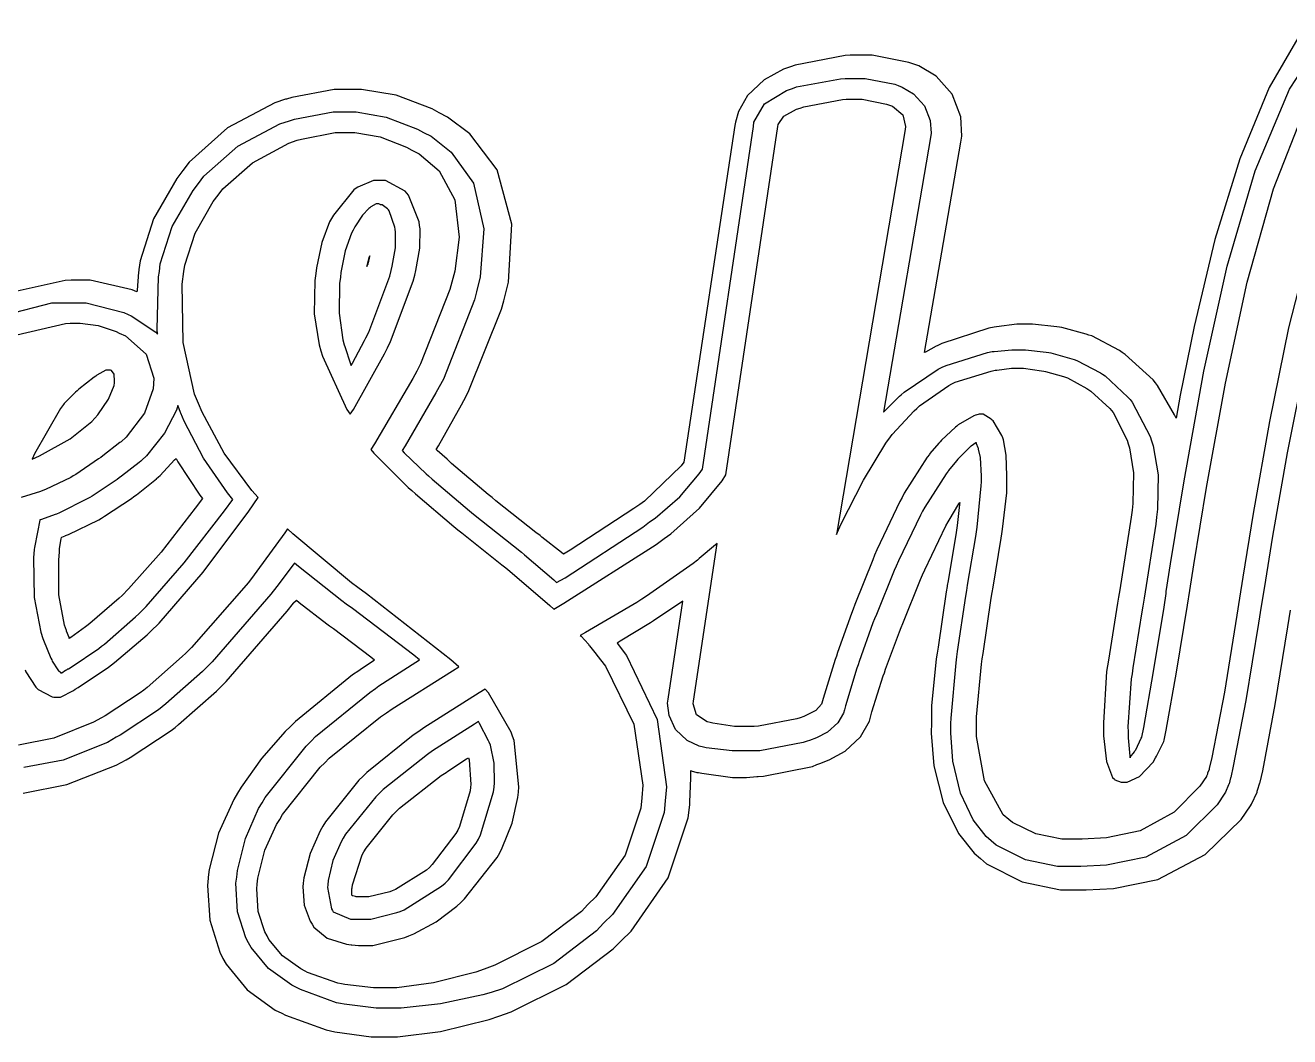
# Model space of a CAD drawing. Extents: x 71 to 283, y 22 to 328.
# Drawn here: x 170 to 215.59, y 252.87 to 289.33 of the extents above; entities that cross this region are included whole.
import ezdxf

# ---------------------------------------------------------------- set-up
doc = ezdxf.new("R2010")
doc.units = 0
doc.header["$MEASUREMENT"] = 0

msp = doc.modelspace()

# ---------------------------------------------------------------- linework, layer by layer
at = {"color": 250}
for points in [[(216.096, 289.242), (214.842, 287.087), (213.785, 284.515), (212.894, 281.612), (212.139, 278.467), (211.641, 275.995), (211.49, 275.167), (211.437, 275.291), (210.819, 276.349), (210.749, 276.437), (210.661, 276.552), (209.655, 277.46), (209.55, 277.53), (209.452, 277.602), (208.448, 278.131), (208.351, 278.165), (208.253, 278.201), (207.371, 278.439), (207.293, 278.448), (207.187, 278.466), (206.313, 278.554), (206.022, 278.554), (205.748, 278.554), (205.016, 278.466), (204.928, 278.448), (204.742, 278.413), (203.042, 277.857), (202.883, 277.777), (202.847, 277.76), (202.458, 277.548), (202.424, 277.53), (203.729, 285.115), (203.766, 285.338), (203.726, 286.033), (203.42, 286.844), (202.836, 287.497), (202.222, 287.864), (202.001, 287.937), (201.859, 287.991), (200.536, 288.255), (200.095, 288.255), (200.007, 288.255), (199.809, 288.255), (199.742, 288.255), (199.557, 288.247), (197.758, 287.893), (197.592, 287.831), (197.342, 287.747), (196.637, 287.362), (196.042, 286.8), (195.72, 286.224), (195.602, 285.844), (195.579, 285.714), (193.745, 273.579), (193.647, 273.447), (192.325, 272.178), (192.158, 272.062), (191.946, 271.913), (189.653, 270.414), (189.406, 270.264), (189.335, 270.325), (188.63, 270.881), (188.56, 270.933), (188.409, 271.049), (186.972, 272.194), (186.832, 272.308), (186.69, 272.415), (185.367, 273.535), (185.244, 273.649), (185.208, 273.685), (184.854, 274.004), (184.82, 274.038), (184.898, 274.17), (185.728, 275.644), (185.808, 275.802), (185.966, 276.102), (187.175, 279.101), (187.255, 279.4), (187.424, 280.066), (187.544, 282.16), (187.016, 284.124), (186.024, 285.418), (185.219, 286.023), (184.926, 286.173), (184.678, 286.315), (183.373, 286.81), (182.13, 287.021), (181.717, 287.021), (181.143, 287.021), (179.616, 286.722), (179.423, 286.668), (179.388, 286.668), (178.999, 286.536), (177.297, 285.631), (175.912, 284.393), (175.683, 284.092), (175.463, 283.811), (174.625, 282.35), (174.14, 280.837), (174.096, 280.529), (174.096, 280.494), (174.086, 280.432), (174.034, 279.779), (174.026, 279.717), (173.857, 279.789), (172.343, 280.142), (171.839, 280.142), (171.795, 280.142), (171.695, 280.142), (171.662, 280.142), (171.442, 280.133), (169.174, 279.629)], [(170.003, 266.101), (170.029, 266.03), (170.384, 265.473), (170.428, 265.429), (170.472, 265.385), (170.973, 265.122), (171.027, 265.113), (171.044, 265.113), (171.097, 265.113), (171.097, 265.113), (171.274, 265.113), (171.741, 265.351), (171.803, 265.395), (171.908, 265.457), (173.002, 266.189), (173.108, 266.277), (173.222, 266.365), (174.395, 267.361), (174.519, 267.476), (174.827, 267.784), (176.419, 269.616), (178.063, 271.815), (178.399, 272.308), (178.169, 272.565), (177.178, 273.91), (176.381, 275.379), (176.248, 275.696), (176.106, 276.032), (175.691, 277.893), (175.665, 280.001), (175.719, 280.458), (175.754, 280.688), (176.124, 281.835), (176.778, 282.981), (176.954, 283.21), (177.13, 283.431), (178.197, 284.371), (179.51, 285.08), (179.81, 285.185), (179.959, 285.229), (181.171, 285.467), (181.574, 285.467), (181.879, 285.467), (182.795, 285.309), (183.752, 284.938), (183.938, 284.832), (184.208, 284.694), (184.922, 284.08), (185.494, 283.034), (185.649, 281.699), (185.491, 280.466), (185.385, 280.07), (185.313, 279.805), (184.255, 277.125), (184.114, 276.86), (183.972, 276.596), (182.589, 274.242), (182.456, 274.038), (182.571, 273.906), (183.805, 272.671), (183.938, 272.557), (184.07, 272.442), (185.455, 271.26), (185.597, 271.146), (185.738, 271.031), (187.183, 269.885), (187.325, 269.769), (187.474, 269.655), (188.911, 268.42), (189.053, 268.288), (189.424, 268.5), (192.748, 270.617), (193.04, 270.827), (193.277, 271.004), (194.309, 271.921), (195.13, 272.91), (195.263, 273.12), (197.133, 285.68), (197.141, 285.751), (197.352, 286.054), (197.812, 286.305), (197.944, 286.349), (198.077, 286.393), (199.46, 286.659), (199.602, 286.668), (199.663, 286.668), (199.802, 286.668), (199.849, 286.668), (200.174, 286.668), (201.056, 286.492), (201.154, 286.456), (201.268, 286.411), (201.635, 286.108), (201.735, 285.68), (201.719, 285.574), (199.249, 270.969), (199.408, 271.332), (200.219, 272.931), (201.03, 274.268), (201.19, 274.497), (201.25, 274.585), (202.044, 275.431), (202.142, 275.519), (202.238, 275.608), (203.296, 276.341), (203.412, 276.401), (203.527, 276.463), (204.822, 276.868), (204.964, 276.895), (205.025, 276.904), (205.56, 276.967), (205.74, 276.967), (205.986, 276.967), (206.64, 276.878), (206.728, 276.86), (206.788, 276.852), (207.432, 276.675), (207.504, 276.648), (207.574, 276.622), (208.279, 276.243), (208.351, 276.189), (208.421, 276.145), (209.1, 275.521), (209.161, 275.449), (209.223, 275.371), (209.726, 274.373), (209.762, 274.249), (209.815, 274.1), (209.951, 273.196), (209.929, 272.098), (209.903, 271.851), (209.875, 271.604), (209.462, 268.985), (209.41, 268.71), (209.374, 268.5), (209.055, 266.445), (209.021, 266.241), (208.985, 266.039), (208.871, 264.186), (208.88, 264.018), (208.88, 263.712), (208.981, 262.793), (209.205, 262.212), (209.267, 262.15), (209.284, 262.132), (209.51, 262.044), (209.586, 262.044), (209.731, 262.044), (210.167, 262.248), (210.661, 262.767), (210.749, 262.926), (210.783, 262.988), (211.049, 263.517), (211.067, 263.561), (211.138, 263.923), (211.512, 266.008), (211.904, 268.428), (211.983, 268.957), (212.132, 269.885), (212.588, 272.665), (213.267, 276.426), (214.059, 280.071), (215.004, 283.431), (216.143, 286.338)], [(216.371, 281.663), (215.55, 278.428), (214.857, 275.045), (214.273, 271.726), (213.903, 269.44), (213.783, 268.676), (213.686, 268.068), (213.236, 265.289), (212.786, 262.934), (212.689, 262.537), (212.689, 262.493), (212.627, 262.378), (212.619, 262.36), (212.619, 262.334), (212.593, 262.264), (212.585, 262.254), (212.346, 261.898), (211.423, 260.965), (210.202, 260.294), (208.982, 260.038), (208.111, 259.997), (207.822, 259.997), (207.822, 259.997), (207.714, 259.997), (207.68, 259.997), (207.368, 259.997), (206.436, 260.179), (205.598, 260.588), (205.457, 260.703), (205.263, 260.871), (204.584, 262.097), (204.294, 263.697), (204.294, 264.231), (204.302, 264.407), (204.477, 266.295), (204.505, 266.488), (204.531, 266.682), (204.83, 268.684), (204.858, 268.887), (204.892, 269.073), (205.183, 270.837), (205.21, 271.004), (205.237, 271.172), (205.387, 272.475), (205.387, 272.91), (205.395, 273.086), (205.369, 273.831), (205.273, 274.382), (205.246, 274.461), (205.21, 274.541), (204.892, 275.07), (204.858, 275.096), (204.822, 275.132), (204.531, 275.307), (204.435, 275.307), (204.391, 275.307), (204.266, 275.282), (204.258, 275.273), (204.196, 275.256), (203.641, 274.928), (203.589, 274.884), (203.535, 274.84), (203.032, 274.374), (202.988, 274.321), (202.944, 274.268), (202.617, 273.889), (202.601, 273.862), (202.521, 273.757), (201.691, 272.459), (201.613, 272.308), (201.532, 272.16), (200.703, 270.422), (200.624, 270.228), (200.553, 270.061), (199.909, 268.447), (199.849, 268.288), (199.787, 268.129), (199.283, 266.718), (199.249, 266.594), (199.205, 266.471), (198.764, 265.06), (198.72, 264.9), (198.71, 264.856), (198.504, 264.636), (198.067, 264.415), (197.944, 264.371), (197.82, 264.327), (196.435, 264.064), (196.285, 264.054), (196.179, 264.054), (195.941, 264.054), (195.862, 264.054), (195.57, 264.054), (194.786, 264.168), (194.697, 264.195), (194.583, 264.222), (194.199, 264.479), (194.08, 264.875), (194.098, 264.972), (194.946, 270.651), (194.884, 270.599), (194.3, 270.105), (194.24, 270.051), (194.08, 269.929), (192.404, 268.756), (192.228, 268.64), (192.052, 268.526), (190.199, 267.442), (190.007, 267.335), (190.041, 267.309), (190.306, 267.018), (190.324, 266.983), (190.35, 266.956), (190.579, 266.665), (190.606, 266.63), (190.915, 266.224), (191.946, 264.134), (192.272, 261.938), (192.228, 261.479), (192.192, 261.109), (191.629, 259.412), (190.57, 257.908), (190.288, 257.634), (190.05, 257.379), (188.63, 256.299), (186.928, 255.447), (186.549, 255.305), (186.241, 255.2), (184.723, 254.812), (183.393, 254.635), (182.951, 254.635), (182.563, 254.635), (181.521, 254.75), (181.398, 254.776), (181.274, 254.803), (180.181, 255.183), (180.093, 255.235), (179.933, 255.315), (179.272, 255.791), (178.788, 256.373), (178.718, 256.505), (178.638, 256.647), (178.394, 257.387), (178.347, 258.197), (178.365, 258.374), (178.391, 258.586), (178.638, 259.592), (179.061, 260.526), (179.175, 260.703), (179.281, 260.879), (180.639, 262.591), (180.799, 262.749), (180.957, 262.909), (182.809, 264.407), (183.021, 264.547), (183.224, 264.69), (185.401, 266.066), (185.631, 266.207), (185.339, 266.453), (182.306, 268.835), (181.997, 269.063), (181.767, 269.232), (179.651, 270.995), (179.458, 271.18), (179.36, 271.031), (178.355, 269.655), (178.259, 269.522), (178.047, 269.25), (175.992, 266.904), (175.79, 266.7), (175.665, 266.577), (174.395, 265.457), (174.272, 265.359), (174.148, 265.263), (172.887, 264.433), (172.755, 264.371), (172.463, 264.204), (171.03, 263.627), (169.756, 263.385)], [(169.694, 278.175), (171.458, 278.58), (171.626, 278.588), (171.661, 278.588), (171.739, 278.588), (171.767, 278.588), (171.982, 278.588), (172.631, 278.506), (173.275, 278.298), (173.39, 278.235), (173.611, 278.139), (174.365, 277.478), (174.642, 276.605), (174.625, 276.401), (174.615, 276.225), (174.307, 275.349), (173.645, 274.489), (173.46, 274.321), (173.416, 274.286), (172.799, 273.809), (172.721, 273.756), (172.641, 273.703), (171.821, 273.14), (171.733, 273.086), (171.644, 273.033), (170.735, 272.592), (170.638, 272.557), (170.55, 272.522), (169.849, 272.308)], [(169.929, 261.655), (171.506, 261.964), (173.284, 262.661), (173.637, 262.855), (173.786, 262.935), (175.259, 263.904), (175.401, 264.018), (175.533, 264.124), (176.892, 265.333), (177.024, 265.465), (177.245, 265.678), (179.45, 268.209), (179.67, 268.5), (179.678, 268.509), (179.766, 268.596), (179.776, 268.604), (179.873, 268.526), (180.869, 267.76), (180.975, 267.688), (181.115, 267.591), (182.466, 266.56), (182.598, 266.453), (182.554, 266.419), (182.077, 266.101), (182.033, 266.065), (181.803, 265.916), (179.748, 264.231), (179.564, 264.054), (179.378, 263.87), (178.518, 262.895), (177.782, 261.867), (177.66, 261.655), (177.517, 261.426), (176.97, 260.205), (176.635, 258.896), (176.601, 258.622), (176.601, 258.622), (176.601, 258.596), (176.601, 258.586), (176.573, 258.322), (176.653, 257.074), (177.014, 255.914), (177.13, 255.694), (177.245, 255.483), (178.002, 254.561), (179.009, 253.833), (179.247, 253.717), (179.379, 253.647), (180.851, 253.118), (181.011, 253.082), (181.16, 253.048), (182.476, 252.871), (182.915, 252.871), (183.428, 252.871), (184.97, 253.057), (186.726, 253.489), (187.078, 253.611), (187.519, 253.762), (189.508, 254.759), (191.196, 256.038), (191.488, 256.329), (191.849, 256.673), (193.184, 258.596), (193.904, 260.765), (193.958, 261.232), (193.966, 261.338), (193.992, 262.186), (193.992, 262.467), (194.01, 262.459), (194.208, 262.396), (194.274, 262.396), (194.397, 262.37), (195.495, 262.22), (195.862, 262.22), (196.003, 262.22), (196.373, 262.246), (196.427, 262.254), (196.612, 262.264), (198.384, 262.617), (198.544, 262.679), (198.648, 262.715), (198.985, 262.846), (199.566, 263.164), (200.12, 263.681), (200.436, 264.243), (200.484, 264.443), (200.528, 264.585), (200.933, 265.88), (200.977, 265.994), (201.021, 266.119), (201.515, 267.468), (201.577, 267.618), (201.639, 267.768), (202.282, 269.355), (202.354, 269.522), (202.432, 269.699), (203.19, 271.286), (203.27, 271.427), (203.305, 271.489), (203.658, 272.08), (203.693, 272.132), (203.684, 272.062), (203.597, 271.296), (203.589, 271.216), (203.561, 271.049), (203.27, 269.31), (203.236, 269.133), (203.236, 269.133), (203.236, 269.109), (203.236, 269.099), (203.2, 268.906), (202.909, 266.912), (202.883, 266.7), (202.847, 266.489), (202.671, 264.796), (202.671, 264.231), (202.671, 264.195), (202.664, 263.808), (202.762, 262.64), (203.09, 261.308), (203.648, 260.193), (204.211, 259.489), (204.435, 259.292), (204.655, 259.107), (205.938, 258.45), (207.323, 258.163), (207.786, 258.163), (207.927, 258.163), (208.255, 258.163), (209.24, 258.211), (210.837, 258.543), (212.54, 259.443), (213.841, 260.707), (214.172, 261.196), (214.206, 261.25), (214.409, 261.691), (214.419, 261.725), (214.427, 261.753), (214.515, 262.018), (214.525, 262.044), (214.613, 262.45), (215.058, 264.844), (215.52, 267.644), (215.617, 268.252)]]:
    msp.add_lwpolyline(points, dxfattribs=at)
at = {"color": 32}
for points in [[(169.289, 278.889), (170.962, 279.33), (171.52, 279.33), (171.564, 279.33), (171.663, 279.33), (171.697, 279.33), (172.198, 279.33), (173.557, 278.977), (173.707, 278.907), (173.822, 278.854), (174.704, 278.263), (174.765, 278.201), (174.756, 278.378), (174.81, 280.265), (174.837, 280.458), (174.872, 280.732), (175.303, 282.073), (176.054, 283.378), (176.248, 283.633), (176.441, 283.89), (177.662, 284.974), (179.184, 285.776), (179.528, 285.89), (179.704, 285.944), (181.106, 286.209), (181.574, 286.209), (181.933, 286.209), (183.008, 286.024), (184.142, 285.592), (184.362, 285.467), (184.631, 285.33), (185.363, 284.763), (186.16, 283.639), (186.534, 281.991), (186.405, 280.268), (186.267, 279.717), (186.195, 279.436), (185.075, 276.578), (184.926, 276.295), (184.81, 276.085), (183.7, 274.17), (183.585, 274.002), (183.664, 273.924), (184.459, 273.156), (184.539, 273.086), (184.671, 272.971), (186.019, 271.825), (186.16, 271.709), (187.89, 270.334), (187.995, 270.246), (189.061, 269.338), (189.159, 269.24), (189.468, 269.416), (192.262, 271.242), (192.51, 271.427), (192.713, 271.569), (193.595, 272.328), (194.3, 273.156), (194.417, 273.333), (196.251, 285.68), (196.267, 285.84), (196.652, 286.5), (197.441, 286.985), (197.662, 287.055), (197.811, 287.109), (199.398, 287.4), (199.566, 287.408), (199.645, 287.408), (199.824, 287.408), (199.885, 287.408), (200.281, 287.408), (201.356, 287.205), (201.472, 287.161), (201.62, 287.106), (202.03, 286.855), (202.423, 286.425), (202.631, 285.897), (202.658, 285.438), (202.635, 285.291), (200.943, 275.379), (200.995, 275.433), (201.523, 275.96), (201.577, 276.013), (201.683, 276.111), (202.917, 276.94), (203.06, 277.001), (203.2, 277.072), (204.698, 277.54), (204.858, 277.566), (204.936, 277.575), (205.565, 277.636), (205.776, 277.636), (206.057, 277.636), (206.806, 277.548), (206.904, 277.53), (206.974, 277.522), (207.734, 277.311), (207.822, 277.283), (207.91, 277.249), (208.764, 276.808), (208.844, 276.754), (208.933, 276.693), (209.752, 275.924), (209.833, 275.836), (209.911, 275.74), (210.555, 274.505), (210.608, 274.355), (210.669, 274.17), (210.841, 273.126), (210.819, 271.885), (210.785, 271.603), (210.757, 271.348), (210.344, 268.676), (210.292, 268.394), (210.256, 268.191), (209.937, 266.163), (209.903, 265.958), (209.875, 265.774), (209.752, 264.038), (209.762, 263.878), (209.762, 263.641), (209.823, 262.979), (209.833, 262.926), (209.841, 262.944), (209.991, 263.146), (210.009, 263.172), (210.035, 263.216), (210.238, 263.631), (210.256, 263.665), (210.326, 264.018), (210.683, 266.034), (211.057, 268.35), (211.138, 268.853), (211.138, 268.923), (211.293, 269.919), (211.778, 272.905), (212.494, 276.865), (213.333, 280.642), (214.347, 284.084), (215.586, 287.033), (217.1, 289.331)], [(216.145, 277.151), (215.5, 273.918), (214.973, 270.915), (214.661, 269.025), (214.559, 268.394), (214.461, 267.776), (214, 264.99), (213.555, 262.626), (213.467, 262.22), (213.457, 262.204), (213.403, 261.991), (213.395, 261.973), (213.385, 261.947), (213.271, 261.682), (213.254, 261.655), (212.97, 261.229), (211.858, 260.125), (210.396, 259.34), (208.988, 259.05), (208.059, 259.009), (207.75, 259.009), (207.61, 259.009), (207.221, 259.009), (206.057, 259.243), (205, 259.778), (204.823, 259.927), (204.639, 260.092), (204.174, 260.688), (203.715, 261.647), (203.448, 262.804), (203.369, 263.823), (203.376, 264.16), (203.385, 264.355), (203.561, 266.349), (203.589, 266.56), (203.615, 266.754), (203.914, 268.755), (203.942, 268.957), (203.976, 269.143), (204.266, 270.907), (204.294, 271.074), (204.32, 271.234), (204.461, 272.733), (204.471, 272.874), (204.479, 273.078), (204.443, 273.751), (204.373, 274.056), (204.365, 274.072), (204.355, 274.1), (204.294, 274.239), (204.294, 274.285), (204.276, 274.277), (204.099, 274.162), (204.082, 274.144), (204.038, 274.11), (203.658, 273.729), (203.623, 273.685), (203.579, 273.633), (203.287, 273.28), (203.27, 273.262), (203.199, 273.166), (202.432, 271.957), (202.354, 271.815), (202.274, 271.675), (201.479, 270.025), (201.4, 269.839), (201.33, 269.673), (200.685, 268.085), (200.624, 267.935), (200.562, 267.786), (200.069, 266.401), (200.025, 266.277), (199.981, 266.154), (199.576, 264.804), (199.532, 264.654), (199.501, 264.53), (199.296, 264.181), (198.927, 263.852), (198.524, 263.642), (198.275, 263.551), (198.191, 263.525), (198.049, 263.473), (196.488, 263.182), (196.321, 263.172), (196.197, 263.172), (195.92, 263.172), (195.828, 263.172), (195.483, 263.172), (194.556, 263.287), (194.451, 263.313), (194.298, 263.35), (193.865, 263.554), (193.445, 263.94), (193.211, 264.445), (193.162, 264.898), (193.182, 265.042), (193.711, 268.57), (193.623, 268.509), (192.741, 267.927), (192.653, 267.865), (192.546, 267.794), (191.452, 267.124), (191.346, 267.053), (191.681, 266.612), (192.779, 264.306), (193.12, 261.875), (193.076, 261.372), (193.032, 260.949), (192.387, 259.011), (191.178, 257.281), (190.853, 256.963), (190.596, 256.69), (189.061, 255.513), (187.209, 254.601), (186.796, 254.459), (186.504, 254.38), (184.97, 254.058), (183.56, 253.894), (183.092, 253.894), (183.092, 253.894), (182.659, 253.894), (181.504, 254.044), (181.364, 254.07), (181.222, 254.098), (179.925, 254.575), (179.81, 254.635), (179.607, 254.733), (178.769, 255.327), (178.143, 256.081), (178.047, 256.257), (177.949, 256.433), (177.65, 257.374), (177.596, 258.402), (177.624, 258.622), (177.65, 258.86), (177.937, 260.015), (178.417, 261.1), (178.542, 261.302), (178.656, 261.497), (180.129, 263.349), (180.305, 263.525), (180.472, 263.693), (182.421, 265.281), (182.633, 265.429), (182.755, 265.517), (184.088, 266.375), (184.22, 266.453), (184.008, 266.63), (181.803, 268.306), (181.574, 268.464), (181.415, 268.58), (179.855, 269.823), (179.704, 269.945), (179.651, 269.875), (179.123, 269.161), (179.071, 269.099), (178.858, 268.818), (176.74, 266.383), (176.529, 266.171), (176.397, 266.039), (175.074, 264.866), (174.942, 264.76), (174.81, 264.655), (173.425, 263.737), (173.284, 263.665), (172.966, 263.481), (171.366, 262.843), (169.946, 262.573)]]:
    msp.add_lwpolyline(points, dxfattribs=at)
at = {"color": 250}
for points in [[(181.717, 275.307), (181.831, 275.483), (182.95, 277.486), (183.056, 277.706), (183.17, 277.927), (183.99, 280.107), (184.044, 280.318), (184.088, 280.494), (184.224, 281.298), (184.237, 281.994), (184.22, 282.116), (184.202, 282.24), (183.823, 283.21), (183.761, 283.281), (183.7, 283.352), (182.994, 283.731), (182.915, 283.74), (182.915, 283.74), (182.775, 283.74), (182.775, 283.74), (182.563, 283.74), (181.997, 283.501), (181.927, 283.457), (181.847, 283.405), (181.115, 282.487), (181.045, 282.363), (180.974, 282.24), (180.697, 281.496), (180.508, 280.592), (180.482, 280.388), (180.446, 280.133), (180.423, 278.929), (180.596, 277.813), (180.658, 277.6), (180.719, 277.398), (181.6, 275.483), (181.717, 275.307)], [(182.316, 280.635), (182.324, 280.671), (182.412, 280.997), (182.422, 281.023), (182.412, 280.997), (182.359, 280.768), (182.35, 280.741), (182.35, 280.741), (182.35, 280.715), (182.35, 280.705), (182.341, 280.705), (182.316, 280.653), (182.316, 280.635)], [(170.251, 273.685), (170.516, 273.809), (171.617, 274.427), (172.402, 275.044), (172.508, 275.167), (172.613, 275.291), (173.006, 275.856), (173.204, 276.349), (173.214, 276.437), (173.222, 276.508), (173.21, 276.76), (173.108, 276.886), (173.073, 276.895), (173.073, 276.895), (173.046, 276.895), (173.038, 276.895), (172.913, 276.895), (172.588, 276.72), (172.544, 276.684), (172.49, 276.649), (171.934, 276.208), (171.873, 276.155), (171.811, 276.102), (171.406, 275.696), (171.38, 275.66), (171.274, 275.519), (170.33, 273.88), (170.251, 273.685)], [(171.31, 270.863), (171.318, 270.873), (171.44, 270.925), (171.45, 270.933), (171.564, 270.977), (172.649, 271.508), (172.755, 271.569), (172.86, 271.631), (173.831, 272.274), (173.919, 272.344), (174.008, 272.407), (174.677, 272.936), (174.731, 272.98), (174.739, 272.989), (174.792, 273.042), (174.801, 273.05), (174.862, 273.104), (175.383, 273.667), (175.437, 273.72), (175.507, 273.597), (176.301, 272.39), (176.389, 272.274), (176.132, 271.921), (174.902, 270.343), (173.725, 269.011), (173.496, 268.781), (173.39, 268.676), (172.331, 267.768), (172.226, 267.688), (172.172, 267.644), (171.643, 267.265), (171.59, 267.229), (171.581, 267.257), (171.494, 267.495), (171.486, 267.512), (171.414, 267.706), (171.216, 268.804), (171.212, 270.061), (171.238, 270.334), (171.238, 270.466), (171.3, 270.819), (171.31, 270.863)], [(182.104, 256.153), (182.535, 256.153), (183.691, 256.443), (183.833, 256.505), (184.01, 256.576), (184.82, 257.012), (185.56, 257.572), (185.702, 257.704), (185.842, 257.836), (187.015, 259.337), (187.113, 259.504), (187.201, 259.68), (187.554, 260.572), (187.766, 261.498), (187.784, 261.691), (187.801, 261.877), (187.624, 263.553), (187.572, 263.701), (187.518, 263.852), (186.698, 265.263), (186.583, 265.395), (186.371, 265.272), (184.37, 264.01), (184.186, 263.878), (183.992, 263.745), (182.314, 262.396), (182.174, 262.254), (182.024, 262.114), (180.825, 260.616), (180.728, 260.456), (180.63, 260.298), (180.269, 259.474), (180.049, 258.596), (180.023, 258.41), (180.013, 258.269), (180.061, 257.616), (180.268, 257.035), (180.34, 256.928), (180.4, 256.824), (180.885, 256.425), (181.583, 256.205), (181.751, 256.187), (181.777, 256.179), (182.021, 256.153), (182.104, 256.153)], [(181.787, 257.951), (181.777, 257.969), (181.777, 258.199), (181.787, 258.233), (181.795, 258.349), (182.148, 259.433), (182.21, 259.538), (182.288, 259.662), (183.259, 260.871), (183.374, 260.985), (183.497, 261.109), (184.996, 262.292), (185.172, 262.396), (185.234, 262.441), (185.912, 262.882), (185.984, 262.926), (186.001, 262.847), (186.063, 261.965), (186.054, 261.867), (186.037, 261.735), (185.657, 260.446), (185.597, 260.314), (185.525, 260.192), (184.67, 259.073), (184.573, 258.975), (184.467, 258.878), (183.355, 258.181), (183.232, 258.127), (183.144, 258.093), (182.39, 257.917), (182.14, 257.917), (182.086, 257.917), (181.966, 257.917), (181.927, 257.917), (181.909, 257.926), (181.817, 257.951), (181.787, 257.951)]]:
    msp.add_lwpolyline(points, close=True, dxfattribs=at)
at = {"color": 32}
for points in [[(182.739, 282.892), (182.659, 282.892), (182.466, 282.787), (182.422, 282.751), (182.386, 282.725), (182.16, 282.492), (181.883, 282.064), (181.821, 281.94), (181.767, 281.835), (181.539, 281.2), (181.38, 280.422), (181.364, 280.246), (181.336, 280.017), (181.314, 278.951), (181.451, 277.989), (181.504, 277.813), (181.521, 277.752), (181.733, 277.133), (181.751, 277.071), (181.795, 277.151), (182.236, 277.971), (182.28, 278.059), (182.385, 278.263), (183.144, 280.291), (183.198, 280.494), (183.232, 280.644), (183.347, 281.314), (183.355, 281.879), (183.338, 281.976), (183.329, 282.055), (183.118, 282.647), (183.092, 282.681), (183.064, 282.717), (182.873, 282.858), (182.809, 282.858), (182.8, 282.867), (182.754, 282.892), (182.739, 282.892)], [(170.321, 270.44), (170.294, 270.131), (170.32, 268.702), (170.559, 267.45), (170.638, 267.229), (170.664, 267.168), (170.929, 266.515), (170.957, 266.453), (170.973, 266.409), (171.176, 266.092), (171.203, 266.065), (171.212, 266.057), (171.274, 266.011), (171.274, 265.994), (171.326, 265.994), (171.458, 266.084), (171.486, 266.101), (171.502, 266.101), (171.542, 266.135), (171.556, 266.135), (171.652, 266.189), (172.657, 266.868), (172.755, 266.947), (172.86, 267.027), (173.98, 268.006), (174.096, 268.111), (174.36, 268.376), (175.736, 269.951), (177.183, 271.825), (177.483, 272.238), (177.289, 272.477), (176.427, 273.725), (175.727, 275.062), (175.613, 275.343), (175.603, 275.371), (175.515, 275.6), (175.507, 275.626), (175.453, 275.459), (175.026, 274.625), (174.369, 273.809), (174.202, 273.649), (174.166, 273.615), (174.112, 273.571), (173.469, 273.076), (173.39, 273.014), (173.31, 272.954), (172.42, 272.362), (172.332, 272.308), (172.234, 272.256), (171.238, 271.753), (171.133, 271.709), (171.079, 271.693), (170.585, 271.516), (170.532, 271.498), (170.523, 271.49), (170.44, 271.061), (170.338, 270.51), (170.321, 270.44)], [(186.337, 264.231), (186.195, 264.142), (184.811, 263.26), (184.679, 263.172), (184.503, 263.049), (182.907, 261.787), (182.775, 261.655), (182.643, 261.523), (181.547, 260.175), (181.468, 260.033), (181.388, 259.901), (181.094, 259.227), (180.921, 258.499), (180.905, 258.34), (180.895, 258.251), (181.045, 257.484), (181.081, 257.422), (181.107, 257.377), (181.723, 257.114), (181.821, 257.105), (181.892, 257.105), (182.05, 257.105), (182.104, 257.105), (182.456, 257.105), (183.399, 257.343), (183.515, 257.387), (183.664, 257.449), (185.014, 258.295), (185.138, 258.41), (185.261, 258.525), (186.257, 259.848), (186.337, 259.997), (186.416, 260.148), (186.884, 261.7), (186.902, 261.867), (186.919, 262.018), (186.906, 262.733), (186.77, 263.375), (186.726, 263.489), (186.708, 263.533), (186.381, 264.16), (186.337, 264.231)]]:
    msp.add_lwpolyline(points, close=True, dxfattribs=at)

doc.saveas('drawing.dxf')
